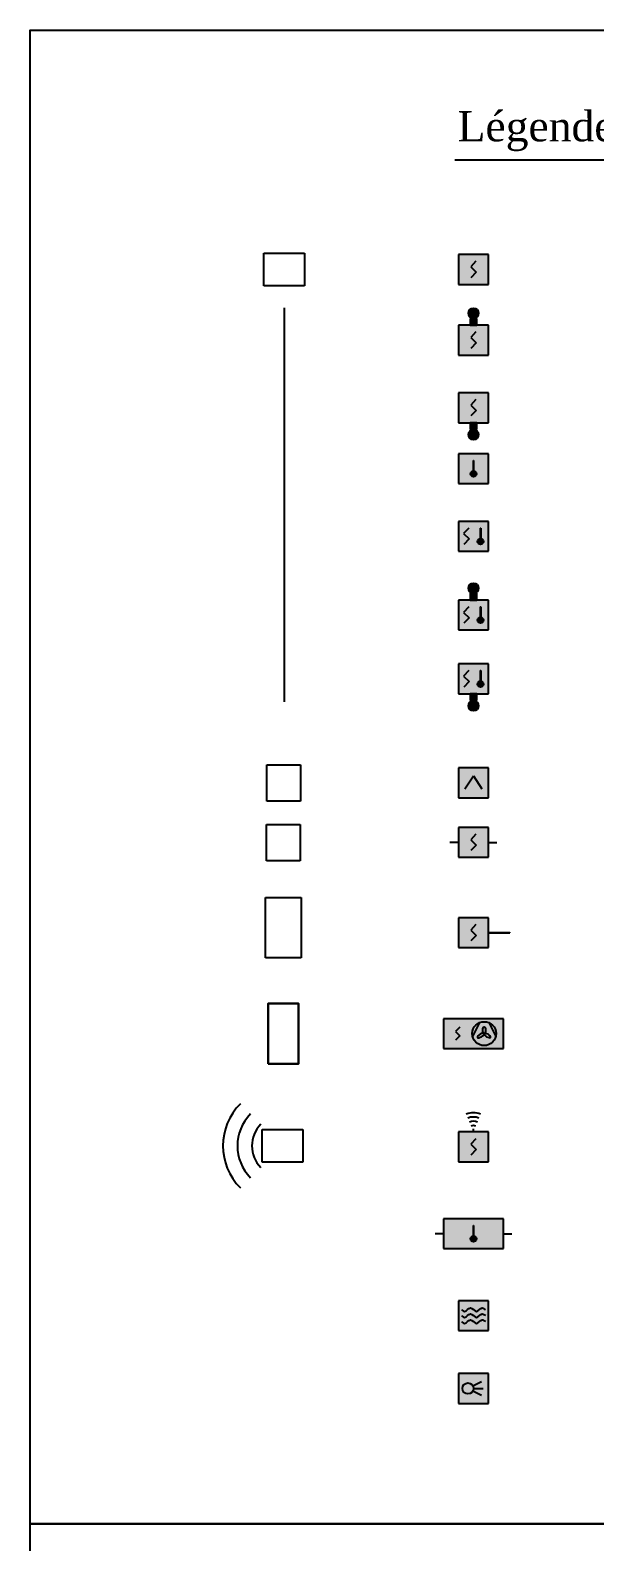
# Model space of a CAD drawing. Header units: centimetres. Extents: x -277 to 25900, y -463 to 5243.
# Drawn here: x 0 to 935, y 1606 to 4109 of the extents above; entities that cross this region are included whole.
import ezdxf
from ezdxf.enums import TextEntityAlignment as Align

# ---------------------------------------------------------------- set-up
doc = ezdxf.new("R2010")
doc.units = ezdxf.units.CM
doc.header["$LTSCALE"] = 10
doc.linetypes.add('DISCONTINU', pattern=[0.75, 0.5, -0.25])
doc.layers.add('SANS', color=231, linetype='Continuous', plot=False)
doc.layers.add('SIEMENS_255_255_255', color=7, linetype='Continuous', true_color=0xffffff)
for name, color, linetype in [('SIEMENS_DETECTION', 9, 'Continuous'), ('SIEMENS_GROUPES_DETECTION', 7, 'Continuous'), ('SIEMENS_SYMBOLTEXTE', 7, 'Continuous'), ('SIEMENS_SYMBOLTEXTE_APPAREIL', 7, 'Continuous'), ('SIEMENS_SYMBOLTEXTE_ELEMENT', 7, 'Continuous'), ('SIEMENS_SYMBOLTEXTE_HARDWARE', 7, 'Continuous'), ('SIEMENS_SYMBOLTEXTE_LOGIQUE', 7, 'Continuous'), ('SIEMENS_TEXTES', 7, 'Continuous')]:
    doc.layers.add(name, color=color, linetype=linetype)
doc.styles.add('Arial', font='arial.ttf')
doc.styles.get("Standard").update_dxf_attribs({"font": 'romans.shx'})
picture_1 = doc.add_image_def('image1.jpg', size_in_pixel=(650, 520))
picture_2 = doc.add_image_def('image4.jpg', size_in_pixel=(590, 635))
picture_3 = doc.add_image_def('image5.jpg', size_in_pixel=(590, 635))
picture_4 = doc.add_image_def('image6.jpg', size_in_pixel=(400, 682))
picture_5 = doc.add_image_def('image7.jpg', size_in_pixel=(300, 600))

# ---------------------------------------------------------------- blocks, each defined once
blk = doc.blocks.new('*U169')
at = {"layer": 'SIEMENS_255_255_255'}
image = blk.add_image(picture_1, insert=(-33.6, -26.9), size_in_units=(67.3, 53.8), dxfattribs=at)
image.dxf.flags = 7
blk = doc.blocks.new('Siemens_Détecteur_Fumée')
h = blk.add_hatch(color=0)
h.dxf.hatch_style = 1
h.paths.add_polyline_path([(24.7, 24.7), (-24.7, 24.7), (-24.7, -24.7), (24.7, -24.7)])
at = {"color": 7, "linetype": 'Continuous'}
for p, q in [((24.7, 24.7), (-24.7, 24.7)), ((-24.7, 24.7), (-24.7, -24.7)), ((4.2, 13.6), (-4.6, 4.4)), ((-4.6, 4.4), (4.6, -4.4)), ((24.7, -24.7), (24.7, 24.7)), ((-24.7, -24.7), (24.7, -24.7)), ((4.6, -4.4), (-4.2, -13.6))]:
    blk.add_line(p, q, dxfattribs=at)
at = {"layer": 'SIEMENS_GROUPES_DETECTION', "style": 'Arial'}
blk.add_attdef('GROUP', text='', height=50, dxfattribs=at).set_placement((1.8, 68.6), align=Align.CENTER)
at = {"layer": 'SIEMENS_SYMBOLTEXTE', "style": 'Arial', "flags": 1}
for tag, p in [('PARAMETER', (-25, -126.6)), ('SERIAL_NUMBER', (-25, -152.9)), ('MARK_FLAG', (-25, -179.3)), ('ELEMENT_ID', (-25, -205.6)), ('OPTION_1', (-25, -231.9)), ('OPTION_2', (-25, -258.3))]:
    blk.add_attdef(tag, p, '', height=20, dxfattribs=at)
at = {"layer": 'SIEMENS_SYMBOLTEXTE_APPAREIL', "lineweight": 30, "flags": 106}
blk.add_attdef('DETECTOR_TYP', text='', height=20, dxfattribs=at).set_placement((0, -75), align=Align.TOP_CENTER)
at = {"layer": 'SIEMENS_SYMBOLTEXTE_ELEMENT', "style": 'Arial'}
blk.add_attdef('ELEMENT', text='', height=30, dxfattribs=at).set_placement((-35, 0), align=Align.MIDDLE_RIGHT)
at = {"layer": 'SIEMENS_SYMBOLTEXTE_HARDWARE', "lineweight": 30, "flags": 106}
blk.add_attdef('HARDWARE', text='', height=20, dxfattribs=at).set_placement((0, -40), align=Align.TOP_CENTER)
at = {"layer": 'SIEMENS_SYMBOLTEXTE_LOGIQUE', "style": 'Arial'}
blk.add_attdef('AREA', text='', height=12, dxfattribs=at).set_placement((35, 25), align=Align.TOP_LEFT)
blk.add_attdef('SECTION', text='', height=12, dxfattribs=at).set_placement((35, 0), align=Align.MIDDLE_LEFT)
blk.add_attdef('ZONE', (35, -25), '', height=12, dxfattribs=at)
blk = doc.blocks.new('Siemens_Détecteur_Fumée_Fx-Plancher')
h = blk.add_hatch(color=0)
h.dxf.hatch_style = 1
h.paths.add_polyline_path([(-8.5, 44.5, 1), (8.5, 44.5, 1)])
at = {"linetype": 'Continuous', "ltscale": 4}
blk.add_hatch(color=7, dxfattribs=at).paths.add_polyline_path([(-5.7, 24.7), (5.7, 24.7), (5.7, 36.1), (-5.7, 36.1)], flags=0)
h = blk.add_hatch(color=0)
h.dxf.hatch_style = 1
h.paths.add_polyline_path([(24.7, 24.7), (-24.7, 24.7), (-24.7, -24.7), (24.7, -24.7)])
at = {"color": 7, "linetype": 'Continuous', "ltscale": 4}
for p, q in [((5.7, 36.1), (-5.7, 36.1)), ((-5.7, 36.1), (-5.7, 24.7)), ((5.7, 24.7), (5.7, 36.1)), ((24.7, 24.7), (-24.7, 24.7)), ((-24.7, 24.7), (-24.7, -24.7)), ((-5.7, 24.7), (5.7, 24.7)), ((4.2, 13.6), (-4.6, 4.4)), ((-4.6, 4.4), (4.6, -4.4)), ((24.7, -24.7), (24.7, 24.7)), ((-24.7, -24.7), (24.7, -24.7)), ((4.6, -4.4), (-4.2, -13.6))]:
    blk.add_line(p, q, dxfattribs=at)
blk.add_circle((0, 44.5), 8.49, dxfattribs=at)
at = {"layer": 'SIEMENS_GROUPES_DETECTION', "style": 'Arial'}
blk.add_attdef('GROUP', text='', height=50, dxfattribs=at).set_placement((0, 141.6), align=Align.MIDDLE_CENTER)
at = {"layer": 'SIEMENS_SYMBOLTEXTE', "style": 'Arial', "flags": 1}
for tag, p in [('PARAMETER', (-25, -126.6)), ('SERIAL_NUMBER', (-25, -152.9)), ('MARK_FLAG', (-25, -179.3)), ('ELEMENT_ID', (-25, -205.6)), ('OPTION_1', (-25, -231.9)), ('OPTION_2', (-25, -258.3))]:
    blk.add_attdef(tag, p, '', height=20, dxfattribs=at)
at = {"layer": 'SIEMENS_SYMBOLTEXTE_APPAREIL', "lineweight": 30, "flags": 106}
blk.add_attdef('DETECTOR_TYP', text='', height=20, dxfattribs=at).set_placement((0, -75), align=Align.TOP_CENTER)
at = {"layer": 'SIEMENS_SYMBOLTEXTE_ELEMENT', "style": 'Arial'}
blk.add_attdef('ELEMENT', text='', height=30, dxfattribs=at).set_placement((-35, 0), align=Align.MIDDLE_RIGHT)
at = {"layer": 'SIEMENS_SYMBOLTEXTE_HARDWARE', "lineweight": 30, "flags": 106}
blk.add_attdef('HARDWARE', text='', height=20, dxfattribs=at).set_placement((0, -40), align=Align.TOP_CENTER)
at = {"layer": 'SIEMENS_SYMBOLTEXTE_LOGIQUE', "style": 'Arial'}
blk.add_attdef('AREA', text='', height=12, dxfattribs=at).set_placement((35, 25), align=Align.TOP_LEFT)
blk.add_attdef('SECTION', text='', height=12, dxfattribs=at).set_placement((35, 0), align=Align.MIDDLE_LEFT)
blk.add_attdef('ZONE', (35, -25), '', height=12, dxfattribs=at)
blk = doc.blocks.new('Siemens_Détecteur_Chaleur')
h = blk.add_hatch(color=0)
h.dxf.hatch_style = 1
h.paths.add_polyline_path([(24.7, 24.7), (-24.7, 24.7), (-24.7, -24.7), (24.7, -24.7)])
at = {"linetype": 'Continuous'}
h = blk.add_hatch(color=7, dxfattribs=at)
h.dxf.hatch_style = 1
h.paths.add_polyline_path([(-0.3, -8.6), (0.3, -8.6), (0.3, 13.6), (-0.3, 13.6)])
at = {"linetype": 'Continuous', "ltscale": 4}
h = blk.add_hatch(color=7, dxfattribs=at)
edge = h.paths.add_edge_path()
edge.add_arc((0, -8.6), 4.95, 0, 360)
at = {"color": 7, "linetype": 'Continuous', "ltscale": 4}
for p, q in [((24.7, 24.7), (-24.7, 24.7)), ((-24.7, 24.7), (-24.7, -24.7)), ((24.7, -24.7), (24.7, 24.7)), ((-24.7, -24.7), (24.7, -24.7))]:
    blk.add_line(p, q, dxfattribs=at)
at = {"color": 7, "linetype": 'Continuous'}
for p, q in [((-0.3, 13.6), (-0.3, -8.6)), ((-0.3, 13.6), (0.3, 13.6)), ((0.3, 13.6), (0.3, -8.6)), ((-0.3, -8.6), (0.3, -8.6))]:
    blk.add_line(p, q, dxfattribs=at)
at = {"color": 7, "linetype": 'Continuous', "ltscale": 4}
blk.add_circle((0, -8.6), 4.95, dxfattribs=at)
at = {"layer": 'SIEMENS_GROUPES_DETECTION', "style": 'Arial'}
blk.add_attdef('GROUP', text='', height=50, dxfattribs=at).set_placement((1.8, 68.6), align=Align.CENTER)
at = {"layer": 'SIEMENS_SYMBOLTEXTE', "style": 'Arial', "flags": 1}
for tag, p in [('PARAMETER', (-25, -126.6)), ('SERIAL_NUMBER', (-25, -152.9)), ('MARK_FLAG', (-25, -179.3)), ('ELEMENT_ID', (-25, -205.6)), ('OPTION_1', (-25, -231.9)), ('OPTION_2', (-25, -258.3))]:
    blk.add_attdef(tag, p, '', height=20, dxfattribs=at)
at = {"layer": 'SIEMENS_SYMBOLTEXTE_APPAREIL', "lineweight": 30, "flags": 106}
blk.add_attdef('DETECTOR_TYP', text='', height=20, dxfattribs=at).set_placement((0, -75), align=Align.TOP_CENTER)
at = {"layer": 'SIEMENS_SYMBOLTEXTE_ELEMENT', "style": 'Arial'}
blk.add_attdef('ELEMENT', text='', height=30, dxfattribs=at).set_placement((-35, 0), align=Align.MIDDLE_RIGHT)
at = {"layer": 'SIEMENS_SYMBOLTEXTE_HARDWARE', "lineweight": 30, "flags": 106}
blk.add_attdef('HARDWARE', text='', height=20, dxfattribs=at).set_placement((0, -40), align=Align.TOP_CENTER)
at = {"layer": 'SIEMENS_SYMBOLTEXTE_LOGIQUE', "style": 'Arial'}
blk.add_attdef('AREA', text='', height=12, dxfattribs=at).set_placement((35, 25), align=Align.TOP_LEFT)
blk.add_attdef('SECTION', text='', height=12, dxfattribs=at).set_placement((35, 0), align=Align.MIDDLE_LEFT)
blk.add_attdef('ZONE', (35, -25), '', height=12, dxfattribs=at)
blk = doc.blocks.new('Siemens_Détecteur_Multicritère')
h = blk.add_hatch(color=0)
h.dxf.hatch_style = 1
h.paths.add_polyline_path([(24.7, 24.7), (-24.7, 24.7), (-24.7, -24.7), (24.7, -24.7)])
at = {"linetype": 'Continuous'}
h = blk.add_hatch(color=7, dxfattribs=at)
h.dxf.hatch_style = 1
h.paths.add_polyline_path([(11.3, -8.6), (12, -8.6), (12, 13.6), (11.3, 13.6)])
at = {"linetype": 'Continuous', "ltscale": 4}
h = blk.add_hatch(color=7, dxfattribs=at)
edge = h.paths.add_edge_path()
edge.add_arc((11.7, -8.6), 4.95, 0, 360)
at = {"color": 7, "linetype": 'Continuous', "ltscale": 4}
for p, q in [((24.7, 24.7), (-24.7, 24.7)), ((-24.7, 24.7), (-24.7, -24.7)), ((-7.5, 13.6), (-16.3, 4.4)), ((-16.3, 4.4), (-7.1, -4.4)), ((24.7, -24.7), (24.7, 24.7)), ((-24.7, -24.7), (24.7, -24.7)), ((-7.1, -4.4), (-15.8, -13.6))]:
    blk.add_line(p, q, dxfattribs=at)
at = {"color": 7, "linetype": 'Continuous'}
for p, q in [((11.3, 13.6), (11.3, -8.6)), ((11.3, 13.6), (12, 13.6)), ((12, 13.6), (12, -8.6)), ((11.3, -8.6), (12, -8.6))]:
    blk.add_line(p, q, dxfattribs=at)
at = {"color": 7, "linetype": 'Continuous', "ltscale": 4}
blk.add_circle((11.7, -8.6), 4.95, dxfattribs=at)
at = {"layer": 'SIEMENS_GROUPES_DETECTION', "style": 'Arial'}
blk.add_attdef('GROUP', text='', height=50, dxfattribs=at).set_placement((1.8, 68.6), align=Align.CENTER)
at = {"layer": 'SIEMENS_SYMBOLTEXTE', "style": 'Arial', "flags": 1}
for tag, p in [('PARAMETER', (-25, -126.6)), ('SERIAL_NUMBER', (-25, -152.9)), ('MARK_FLAG', (-25, -179.3)), ('ELEMENT_ID', (-25, -205.6)), ('OPTION_1', (-25, -231.9)), ('OPTION_2', (-25, -258.3))]:
    blk.add_attdef(tag, p, '', height=20, dxfattribs=at)
at = {"layer": 'SIEMENS_SYMBOLTEXTE_APPAREIL', "lineweight": 30, "flags": 106}
blk.add_attdef('DETECTOR_TYP', text='', height=20, dxfattribs=at).set_placement((0, -75), align=Align.TOP_CENTER)
at = {"layer": 'SIEMENS_SYMBOLTEXTE_ELEMENT', "style": 'Arial'}
blk.add_attdef('ELEMENT', text='', height=30, dxfattribs=at).set_placement((-35, 0), align=Align.MIDDLE_RIGHT)
at = {"layer": 'SIEMENS_SYMBOLTEXTE_HARDWARE', "lineweight": 30, "flags": 106}
blk.add_attdef('HARDWARE', text='', height=20, dxfattribs=at).set_placement((0, -40), align=Align.TOP_CENTER)
at = {"layer": 'SIEMENS_SYMBOLTEXTE_LOGIQUE', "style": 'Arial'}
blk.add_attdef('AREA', text='', height=12, dxfattribs=at).set_placement((35, 25), align=Align.TOP_LEFT)
blk.add_attdef('SECTION', text='', height=12, dxfattribs=at).set_placement((35, 0), align=Align.MIDDLE_LEFT)
blk.add_attdef('ZONE', (35, -25), '', height=12, dxfattribs=at)
blk = doc.blocks.new('Siemens_Détecteur_Multicritère_Fx-Plancher')
h = blk.add_hatch(color=0)
h.dxf.hatch_style = 1
h.paths.add_polyline_path([(-8.5, 44.5, 1), (8.5, 44.5, 1)])
at = {"linetype": 'Continuous', "ltscale": 4}
blk.add_hatch(color=7, dxfattribs=at).paths.add_polyline_path([(-5.7, 24.7), (5.7, 24.7), (5.7, 36.1), (-5.7, 36.1)], flags=0)
h = blk.add_hatch(color=0)
h.dxf.hatch_style = 1
h.paths.add_polyline_path([(24.7, 24.7), (-24.7, 24.7), (-24.7, -24.7), (24.7, -24.7)])
at = {"linetype": 'Continuous'}
h = blk.add_hatch(color=7, dxfattribs=at)
h.dxf.hatch_style = 1
h.paths.add_polyline_path([(11.3, -8.6), (12, -8.6), (12, 13.6), (11.3, 13.6)])
at = {"linetype": 'Continuous', "ltscale": 4}
h = blk.add_hatch(color=7, dxfattribs=at)
edge = h.paths.add_edge_path()
edge.add_arc((11.7, -8.6), 4.95, 0, 360)
at = {"color": 7, "linetype": 'Continuous', "ltscale": 4}
for p, q in [((5.7, 36.1), (-5.7, 36.1)), ((-5.7, 36.1), (-5.7, 24.7)), ((5.7, 24.7), (5.7, 36.1)), ((24.7, 24.7), (-24.7, 24.7)), ((-24.7, 24.7), (-24.7, -24.7)), ((-7.5, 13.6), (-16.3, 4.4)), ((-16.3, 4.4), (-7.1, -4.4)), ((-5.7, 24.7), (5.7, 24.7)), ((24.7, -24.7), (24.7, 24.7)), ((-24.7, -24.7), (24.7, -24.7)), ((-7.1, -4.4), (-15.8, -13.6))]:
    blk.add_line(p, q, dxfattribs=at)
at = {"color": 7, "linetype": 'Continuous'}
for p, q in [((11.3, 13.6), (11.3, -8.6)), ((11.3, 13.6), (12, 13.6)), ((12, 13.6), (12, -8.6)), ((11.3, -8.6), (12, -8.6))]:
    blk.add_line(p, q, dxfattribs=at)
at = {"color": 7, "linetype": 'Continuous', "ltscale": 4}
for centre, radius in [((0, 44.5), 8.49), ((11.7, -8.6), 4.95)]:
    blk.add_circle(centre, radius, dxfattribs=at)
at = {"layer": 'SIEMENS_GROUPES_DETECTION', "style": 'Arial'}
blk.add_attdef('GROUP', text='', height=50, dxfattribs=at).set_placement((0, 141.6), align=Align.MIDDLE_CENTER)
at = {"layer": 'SIEMENS_SYMBOLTEXTE', "style": 'Arial', "flags": 1}
for tag, p in [('PARAMETER', (-25, -126.6)), ('SERIAL_NUMBER', (-25, -152.9)), ('MARK_FLAG', (-25, -179.3)), ('ELEMENT_ID', (-25, -205.6)), ('OPTION_1', (-25, -231.9)), ('OPTION_2', (-25, -258.3))]:
    blk.add_attdef(tag, p, '', height=20, dxfattribs=at)
at = {"layer": 'SIEMENS_SYMBOLTEXTE_APPAREIL', "lineweight": 30, "flags": 106}
blk.add_attdef('DETECTOR_TYP', text='', height=20, dxfattribs=at).set_placement((0, -75), align=Align.TOP_CENTER)
at = {"layer": 'SIEMENS_SYMBOLTEXTE_ELEMENT', "style": 'Arial'}
blk.add_attdef('ELEMENT', text='', height=30, dxfattribs=at).set_placement((-35, 0), align=Align.MIDDLE_RIGHT)
at = {"layer": 'SIEMENS_SYMBOLTEXTE_HARDWARE', "lineweight": 30, "flags": 106}
blk.add_attdef('HARDWARE', text='', height=20, dxfattribs=at).set_placement((0, -40), align=Align.TOP_CENTER)
at = {"layer": 'SIEMENS_SYMBOLTEXTE_LOGIQUE', "style": 'Arial'}
blk.add_attdef('AREA', text='', height=12, dxfattribs=at).set_placement((35, 25), align=Align.TOP_LEFT)
blk.add_attdef('SECTION', text='', height=12, dxfattribs=at).set_placement((35, 0), align=Align.MIDDLE_LEFT)
blk.add_attdef('ZONE', (35, -25), '', height=12, dxfattribs=at)
blk = doc.blocks.new('Siemens_Détecteur_Multicritère_Fx-Plafond')
h = blk.add_hatch(color=0)
h.dxf.hatch_style = 1
h.paths.add_polyline_path([(24.7, 24.7), (-24.7, 24.7), (-24.7, -24.7), (24.7, -24.7)])
at = {"linetype": 'Continuous'}
h = blk.add_hatch(color=7, dxfattribs=at)
h.dxf.hatch_style = 1
h.paths.add_polyline_path([(11.3, -8.6), (12, -8.6), (12, 13.6), (11.3, 13.6)])
at = {"linetype": 'Continuous', "ltscale": 4}
blk.add_hatch(color=7, dxfattribs=at).paths.add_polyline_path([(-5.7, -36.1), (5.7, -36.1), (5.7, -24.7), (-5.7, -24.7)], flags=0)
h = blk.add_hatch(color=7, dxfattribs=at)
edge = h.paths.add_edge_path()
edge.add_arc((11.7, -8.6), 4.95, 0, 360)
h = blk.add_hatch(color=0)
h.dxf.hatch_style = 1
h.paths.add_polyline_path([(-8.5, -44.5, 1), (8.5, -44.5, 1)])
at = {"color": 7, "linetype": 'Continuous', "ltscale": 4}
for p, q in [((24.7, 24.7), (-24.7, 24.7)), ((-24.7, 24.7), (-24.7, -24.7)), ((-7.5, 13.6), (-16.3, 4.4)), ((-16.3, 4.4), (-7.1, -4.4)), ((24.7, -24.7), (24.7, 24.7)), ((-24.7, -24.7), (24.7, -24.7)), ((-7.1, -4.4), (-15.8, -13.6)), ((5.7, -24.7), (-5.7, -24.7)), ((-5.7, -24.7), (-5.7, -36.1)), ((5.7, -36.1), (5.7, -24.7)), ((-5.7, -36.1), (5.7, -36.1))]:
    blk.add_line(p, q, dxfattribs=at)
at = {"color": 7, "linetype": 'Continuous'}
for p, q in [((11.3, 13.6), (11.3, -8.6)), ((11.3, 13.6), (12, 13.6)), ((12, 13.6), (12, -8.6)), ((11.3, -8.6), (12, -8.6))]:
    blk.add_line(p, q, dxfattribs=at)
at = {"color": 7, "linetype": 'Continuous', "ltscale": 4}
for centre, radius in [((11.7, -8.6), 4.95), ((0, -44.5), 8.49)]:
    blk.add_circle(centre, radius, dxfattribs=at)
at = {"layer": 'SIEMENS_GROUPES_DETECTION', "style": 'Arial'}
blk.add_attdef('GROUP', text='', height=50, dxfattribs=at).set_placement((-0.3, 108.2), align=Align.MIDDLE_CENTER)
at = {"layer": 'SIEMENS_SYMBOLTEXTE', "style": 'Arial', "flags": 1}
for tag, p in [('PARAMETER', (-25, -148.4)), ('SERIAL_NUMBER', (-25, -174.7)), ('MARK_FLAG', (-25, -201)), ('ELEMENT_ID', (-25, -227.4)), ('OPTION_1', (-25, -253.7)), ('OPTION_2', (-25, -280))]:
    blk.add_attdef(tag, p, '', height=20, dxfattribs=at)
at = {"layer": 'SIEMENS_SYMBOLTEXTE_APPAREIL', "lineweight": 30, "flags": 104}
blk.add_attdef('DETECTOR_TYP', text='', height=20, dxfattribs=at).set_placement((0, -96.8), align=Align.TOP_CENTER)
at = {"layer": 'SIEMENS_SYMBOLTEXTE_ELEMENT', "style": 'Arial'}
blk.add_attdef('ELEMENT', text='', height=30, dxfattribs=at).set_placement((-35, 0), align=Align.MIDDLE_RIGHT)
at = {"layer": 'SIEMENS_SYMBOLTEXTE_HARDWARE', "lineweight": 30, "flags": 104}
blk.add_attdef('HARDWARE', text='', height=20, dxfattribs=at).set_placement((0, -61.8), align=Align.TOP_CENTER)
at = {"layer": 'SIEMENS_SYMBOLTEXTE_LOGIQUE', "style": 'Arial'}
blk.add_attdef('AREA', text='', height=12, dxfattribs=at).set_placement((35, 25), align=Align.TOP_LEFT)
blk.add_attdef('SECTION', text='', height=12, dxfattribs=at).set_placement((35, 0), align=Align.MIDDLE_LEFT)
blk.add_attdef('ZONE', (35, -25), '', height=12, dxfattribs=at)
blk = doc.blocks.new('Siemens_Détecteur_Fumée_Fx-Plafond')
h = blk.add_hatch(color=0)
h.dxf.hatch_style = 1
h.paths.add_polyline_path([(24.7, 24.7), (-24.7, 24.7), (-24.7, -24.7), (24.7, -24.7)])
at = {"linetype": 'Continuous', "ltscale": 4}
blk.add_hatch(color=7, dxfattribs=at).paths.add_polyline_path([(-5.7, -36.1), (5.7, -36.1), (5.7, -24.7), (-5.7, -24.7)], flags=0)
h = blk.add_hatch(color=0)
h.dxf.hatch_style = 1
h.paths.add_polyline_path([(-8.5, -44.5, 1), (8.5, -44.5, 1)])
at = {"color": 7, "linetype": 'Continuous', "ltscale": 4}
for p, q in [((24.7, 24.7), (-24.7, 24.7)), ((-24.7, 24.7), (-24.7, -24.7)), ((4.2, 13.6), (-4.6, 4.4)), ((-4.6, 4.4), (4.6, -4.4)), ((24.7, -24.7), (24.7, 24.7)), ((-24.7, -24.7), (24.7, -24.7)), ((5.7, -24.7), (-5.7, -24.7)), ((-5.7, -24.7), (-5.7, -36.1)), ((4.6, -4.4), (-4.2, -13.6)), ((5.7, -36.1), (5.7, -24.7)), ((-5.7, -36.1), (5.7, -36.1))]:
    blk.add_line(p, q, dxfattribs=at)
blk.add_circle((0, -44.5), 8.49, dxfattribs=at)
at = {"layer": 'SIEMENS_GROUPES_DETECTION', "style": 'Arial'}
blk.add_attdef('GROUP', text='', height=50, dxfattribs=at).set_placement((-0.3, 108.2), align=Align.MIDDLE_CENTER)
at = {"layer": 'SIEMENS_SYMBOLTEXTE', "style": 'Arial', "flags": 1}
for tag, p in [('PARAMETER', (-25, -148.4)), ('SERIAL_NUMBER', (-25, -174.7)), ('MARK_FLAG', (-25, -201)), ('ELEMENT_ID', (-25, -227.4)), ('OPTION_1', (-25, -253.7)), ('OPTION_2', (-25, -280))]:
    blk.add_attdef(tag, p, '', height=20, dxfattribs=at)
at = {"layer": 'SIEMENS_SYMBOLTEXTE_APPAREIL', "lineweight": 30, "flags": 104}
blk.add_attdef('DETECTOR_TYP', text='', height=20, dxfattribs=at).set_placement((0, -96.8), align=Align.TOP_CENTER)
at = {"layer": 'SIEMENS_SYMBOLTEXTE_ELEMENT', "style": 'Arial'}
blk.add_attdef('ELEMENT', text='', height=30, dxfattribs=at).set_placement((-35, 0), align=Align.MIDDLE_RIGHT)
at = {"layer": 'SIEMENS_SYMBOLTEXTE_HARDWARE', "lineweight": 30, "flags": 104}
blk.add_attdef('HARDWARE', text='', height=20, dxfattribs=at).set_placement((0, -61.8), align=Align.TOP_CENTER)
at = {"layer": 'SIEMENS_SYMBOLTEXTE_LOGIQUE', "style": 'Arial'}
blk.add_attdef('AREA', text='', height=12, dxfattribs=at).set_placement((35, 25), align=Align.TOP_LEFT)
blk.add_attdef('SECTION', text='', height=12, dxfattribs=at).set_placement((35, 0), align=Align.MIDDLE_LEFT)
blk.add_attdef('ZONE', (35, -25), '', height=12, dxfattribs=at)
blk = doc.blocks.new('Siemens_Détecteur_Flamme')
h = blk.add_hatch(color=0)
h.dxf.hatch_style = 1
h.paths.add_polyline_path([(24.7, 24.7), (-24.7, 24.7), (-24.7, -24.7), (24.7, -24.7)])
at = {"color": 7, "linetype": 'Continuous', "ltscale": 4}
for p, q in [((24.7, 24.7), (-24.7, 24.7)), ((-24.7, 24.7), (-24.7, -24.7)), ((-14.1, -9.9), (0, 11.3)), ((0, 11.3), (14.1, -9.9)), ((24.7, -24.7), (24.7, 24.7)), ((-24.7, -24.7), (24.7, -24.7))]:
    blk.add_line(p, q, dxfattribs=at)
at = {"layer": 'SIEMENS_GROUPES_DETECTION', "style": 'Arial'}
blk.add_attdef('GROUP', text='', height=50, dxfattribs=at).set_placement((1.8, 68.6), align=Align.CENTER)
at = {"layer": 'SIEMENS_SYMBOLTEXTE', "style": 'Arial', "flags": 1}
for tag, p in [('PARAMETER', (-25, -126.6)), ('SERIAL_NUMBER', (-25, -152.9)), ('MARK_FLAG', (-25, -179.3)), ('ELEMENT_ID', (-25, -205.6)), ('OPTION_1', (-25, -231.9)), ('OPTION_2', (-25, -258.3))]:
    blk.add_attdef(tag, p, '', height=20, dxfattribs=at)
at = {"layer": 'SIEMENS_SYMBOLTEXTE_APPAREIL', "lineweight": 30, "flags": 106}
blk.add_attdef('DETECTOR_TYP', text='', height=20, dxfattribs=at).set_placement((0, -75), align=Align.TOP_CENTER)
at = {"layer": 'SIEMENS_SYMBOLTEXTE_ELEMENT', "style": 'Arial'}
blk.add_attdef('ELEMENT', text='', height=30, dxfattribs=at).set_placement((-35, 0), align=Align.MIDDLE_RIGHT)
at = {"layer": 'SIEMENS_SYMBOLTEXTE_HARDWARE', "lineweight": 30, "flags": 106}
blk.add_attdef('HARDWARE', text='', height=20, dxfattribs=at).set_placement((0, -40), align=Align.TOP_CENTER)
at = {"layer": 'SIEMENS_SYMBOLTEXTE_LOGIQUE', "style": 'Arial'}
blk.add_attdef('AREA', text='', height=12, dxfattribs=at).set_placement((35, 25), align=Align.TOP_LEFT)
blk.add_attdef('SECTION', text='', height=12, dxfattribs=at).set_placement((35, 0), align=Align.MIDDLE_LEFT)
blk.add_attdef('ZONE', (35, -25), '', height=12, dxfattribs=at)
blk = doc.blocks.new('Siemens_Détecteur_Linéaire_Fumée')
h = blk.add_hatch(color=0)
h.dxf.hatch_style = 1
h.paths.add_polyline_path([(24.7, 24.7), (-24.7, 24.7), (-24.7, -24.7), (24.7, -24.7)])
at = {"color": 7, "linetype": 'Continuous', "ltscale": 4}
for p, q in [((-24.7, 0), (-38.9, 0)), ((24.7, 24.7), (-24.7, 24.7)), ((-24.7, 24.7), (-24.7, -24.7)), ((4.2, 13.6), (-4.6, 4.4)), ((-4.6, 4.4), (4.6, -4.4)), ((24.7, -24.7), (24.7, 24.7)), ((24.7, 0), (38.9, 0)), ((-24.7, -24.7), (24.7, -24.7)), ((4.6, -4.4), (-4.2, -13.6))]:
    blk.add_line(p, q, dxfattribs=at)
at = {"layer": 'SIEMENS_GROUPES_DETECTION', "style": 'Arial'}
blk.add_attdef('GROUP', text='', height=50, dxfattribs=at).set_placement((1.8, 68.6), align=Align.CENTER)
at = {"layer": 'SIEMENS_SYMBOLTEXTE', "style": 'Arial', "flags": 1}
for tag, p in [('PARAMETER', (-25, -126.6)), ('SERIAL_NUMBER', (-25, -152.9)), ('MARK_FLAG', (-25, -179.3)), ('ELEMENT_ID', (-25, -205.6)), ('OPTION_1', (-25, -231.9)), ('OPTION_2', (-25, -258.3))]:
    blk.add_attdef(tag, p, '', height=20, dxfattribs=at)
at = {"layer": 'SIEMENS_SYMBOLTEXTE_APPAREIL', "lineweight": 30, "flags": 106}
blk.add_attdef('DETECTOR_TYP', text='', height=20, dxfattribs=at).set_placement((0, -75), align=Align.TOP_CENTER)
at = {"layer": 'SIEMENS_SYMBOLTEXTE_ELEMENT', "style": 'Arial'}
blk.add_attdef('ELEMENT', text='', height=30, dxfattribs=at).set_placement((-35, 0), align=Align.MIDDLE_RIGHT)
at = {"layer": 'SIEMENS_SYMBOLTEXTE_HARDWARE', "lineweight": 30, "flags": 106}
blk.add_attdef('HARDWARE', text='', height=20, dxfattribs=at).set_placement((0, -40), align=Align.TOP_CENTER)
at = {"layer": 'SIEMENS_SYMBOLTEXTE_LOGIQUE', "style": 'Arial'}
blk.add_attdef('AREA', text='', height=12, dxfattribs=at).set_placement((41.6, 25), align=Align.TOP_LEFT)
blk.add_attdef('SECTION', text='', height=12, dxfattribs=at).set_placement((41.6, 0), align=Align.MIDDLE_LEFT)
blk.add_attdef('ZONE', (41.6, -25), '', height=12, dxfattribs=at)
blk = doc.blocks.new("Siemens_Détection_Prélèvement d'air")
h = blk.add_hatch(color=0)
h.dxf.hatch_style = 1
h.paths.add_polyline_path([(24.7, 24.7), (-24.7, 24.7), (-24.7, -24.7), (24.7, -24.7)])
at = {"linetype": 'Continuous'}
h = blk.add_hatch(color=7, dxfattribs=at)
h.dxf.hatch_style = 1
h.paths.add_polyline_path([(24.7, 0.3), (24.7, -0.3), (60.1, -0.3), (60.1, 0.3)])
at = {"color": 7, "linetype": 'Continuous', "ltscale": 4}
for p, q in [((24.7, 24.7), (-24.7, 24.7)), ((-24.7, 24.7), (-24.7, -24.7)), ((4.2, 13.6), (-4.6, 4.4)), ((-4.6, 4.4), (4.6, -4.4)), ((24.7, -24.7), (24.7, 24.7)), ((24.7, 0.3), (60.1, 0.3)), ((-24.7, -24.7), (24.7, -24.7)), ((4.6, -4.4), (-4.2, -13.6)), ((24.7, -0.3), (60.1, -0.3))]:
    blk.add_line(p, q, dxfattribs=at)
at = {"color": 7, "linetype": 'Continuous'}
blk.add_line((60.1, 0.3), (60.1, -0.3), dxfattribs=at)
at = {"layer": 'SIEMENS_GROUPES_DETECTION', "style": 'Arial'}
blk.add_attdef('GROUP', text='', height=50, dxfattribs=at).set_placement((1.8, 68.6), align=Align.CENTER)
at = {"layer": 'SIEMENS_SYMBOLTEXTE', "style": 'Arial', "flags": 1}
for tag, p in [('PARAMETER', (-25, -126.6)), ('SERIAL_NUMBER', (-25, -152.9)), ('MARK_FLAG', (-25, -179.3)), ('ELEMENT_ID', (-25, -205.6)), ('OPTION_1', (-25, -231.9)), ('OPTION_2', (-25, -258.3))]:
    blk.add_attdef(tag, p, '', height=20, dxfattribs=at)
at = {"layer": 'SIEMENS_SYMBOLTEXTE_APPAREIL', "lineweight": 30, "flags": 106}
blk.add_attdef('DETECTOR_TYP', text='', height=20, dxfattribs=at).set_placement((0, -75), align=Align.TOP_CENTER)
at = {"layer": 'SIEMENS_SYMBOLTEXTE_ELEMENT', "style": 'Arial'}
blk.add_attdef('ELEMENT', text='', height=30, dxfattribs=at).set_placement((-35, 0), align=Align.MIDDLE_RIGHT)
at = {"layer": 'SIEMENS_SYMBOLTEXTE_HARDWARE', "lineweight": 30, "flags": 106}
blk.add_attdef('HARDWARE', text='', height=20, dxfattribs=at).set_placement((0, -40), align=Align.TOP_CENTER)
at = {"layer": 'SIEMENS_SYMBOLTEXTE_LOGIQUE', "style": 'Arial'}
blk.add_attdef('AREA', text='', height=12, dxfattribs=at).set_placement((66.5, 25), align=Align.TOP_LEFT)
blk.add_attdef('SECTION', text='', height=12, dxfattribs=at).set_placement((66.5, 0), align=Align.MIDDLE_LEFT)
blk.add_attdef('ZONE', (66.5, -25), '', height=12, dxfattribs=at)
blk = doc.blocks.new('Siemens_Détecteur_fumée_par_aspiration')
h = blk.add_hatch(color=0)
h.dxf.hatch_style = 1
h.paths.add_polyline_path([(49.5, 24.7), (-49.5, 24.7), (-49.5, -24.7), (49.5, -24.7)])
at = {"color": 7, "linetype": 'Continuous', "ltscale": 4}
for p, q in [((49.5, 24.7), (-49.5, 24.7)), ((-49.5, 24.7), (-49.5, -24.7)), ((-22.8, 10.9), (-29.9, 3.5)), ((-29.9, 3.5), (-22.5, -3.5)), ((9.8, 18.2), (-1.6, -4.6)), ((25.6, 18.2), (36.9, -4.6)), ((49.5, -24.7), (49.5, 24.7)), ((-49.5, -24.7), (49.5, -24.7)), ((-22.5, -3.5), (-29.5, -10.9))]:
    blk.add_line(p, q, dxfattribs=at)
blk.add_circle((17.7, 0), 19.8, dxfattribs=at)
for centre, major_axis, ratio in [((12.2, -3.1), (-5.45, -3.14), 0.359895), ((17.7, 5.7), (0, -5.71), 0.396), ((23, -3.1), (5.36, -3.09), 0.365822)]:
    blk.add_ellipse(centre, major_axis=major_axis, ratio=ratio, start_param=-4.712389, end_param=1.570796, dxfattribs=at)
at = {"layer": 'SIEMENS_GROUPES_DETECTION', "style": 'Arial'}
blk.add_attdef('GROUP', text='', height=50, dxfattribs=at).set_placement((1.8, 68.6), align=Align.CENTER)
at = {"layer": 'SIEMENS_SYMBOLTEXTE', "style": 'Arial', "flags": 1}
for tag, p in [('PARAMETER', (-25, -126.6)), ('SERIAL_NUMBER', (-25, -152.9)), ('MARK_FLAG', (-25, -179.3)), ('ELEMENT_ID', (-25, -205.6)), ('OPTION_1', (-25, -231.9)), ('OPTION_2', (-25, -258.3))]:
    blk.add_attdef(tag, p, '', height=20, dxfattribs=at)
at = {"layer": 'SIEMENS_SYMBOLTEXTE_APPAREIL', "lineweight": 30, "flags": 106}
blk.add_attdef('DETECTOR_TYP', text='', height=20, dxfattribs=at).set_placement((0, -75), align=Align.TOP_CENTER)
at = {"layer": 'SIEMENS_SYMBOLTEXTE_ELEMENT', "style": 'Arial'}
blk.add_attdef('ELEMENT', text='', height=30, dxfattribs=at).set_placement((-60.8, 0), align=Align.MIDDLE_RIGHT)
at = {"layer": 'SIEMENS_SYMBOLTEXTE_HARDWARE', "lineweight": 30, "flags": 106}
blk.add_attdef('HARDWARE', text='', height=20, dxfattribs=at).set_placement((0, -40), align=Align.TOP_CENTER)
at = {"layer": 'SIEMENS_SYMBOLTEXTE_LOGIQUE', "style": 'Arial'}
blk.add_attdef('AREA', text='', height=12, dxfattribs=at).set_placement((65.4, 25), align=Align.TOP_LEFT)
blk.add_attdef('SECTION', text='', height=12, dxfattribs=at).set_placement((65.4, 0), align=Align.MIDDLE_LEFT)
blk.add_attdef('ZONE', (65.4, -25), '', height=12, dxfattribs=at)
blk = doc.blocks.new('*U58')
at = {"layer": 'SIEMENS_255_255_255'}
image = blk.add_image(picture_2, insert=(-28.5, -30.5), size_in_units=(55.8, 60), dxfattribs=at)
image.dxf.flags = 7
blk = doc.blocks.new('*U60')
at = {"layer": 'SIEMENS_255_255_255'}
image = blk.add_image(picture_3, insert=(-28.5, -30.5), size_in_units=(55.8, 60), dxfattribs=at)
image.dxf.flags = 7
blk = doc.blocks.new('*U62')
at = {"layer": 'SIEMENS_255_255_255'}
image = blk.add_image(picture_4, insert=(-29.3, -75), size_in_units=(58.7, 100), dxfattribs=at)
image.dxf.flags = 7
blk = doc.blocks.new('*U64')
at = {"color": 7}
blk.add_lwpolyline([(-25, -50), (25, -50), (25, 50), (-25, 50)], close=True, dxfattribs=at)
image = blk.add_image(picture_5, insert=(-25, -50), size_in_units=(50, 100))
image.dxf.flags = 7
blk = doc.blocks.new('Siemens_Détecteur_Fumée_avec_composants-radio')
h = blk.add_hatch(color=0)
h.dxf.hatch_style = 1
h.paths.add_polyline_path([(24.7, 24.7), (-24.7, 24.7), (-24.7, -24.7), (24.7, -24.7)])
at = {"color": 7, "linetype": 'Continuous'}
for p, q in [((24.7, 24.7), (-24.7, 24.7)), ((-24.7, 24.7), (-24.7, -24.7)), ((4.2, 13.6), (-4.6, 4.4)), ((-4.6, 4.4), (4.6, -4.4)), ((24.7, -24.7), (24.7, 24.7)), ((-24.7, -24.7), (24.7, -24.7)), ((4.6, -4.4), (-4.2, -13.6))]:
    blk.add_line(p, q, dxfattribs=at)
at = {"color": 7, "linetype": 'Continuous', "ltscale": 4}
for radius in [31.8, 24.7, 17.7, 10.6, 3.54]:
    blk.add_arc((0, 24.7), radius, 68.1986, 111.8014, dxfattribs=at)
at = {"layer": 'SIEMENS_GROUPES_DETECTION', "style": 'Arial'}
blk.add_attdef('GROUP', text='', height=50, dxfattribs=at).set_placement((1.8, 78.3), align=Align.CENTER)
at = {"layer": 'SIEMENS_SYMBOLTEXTE', "style": 'Arial', "flags": 1}
for tag, p in [('PARAMETER', (-25, -126.6)), ('SERIAL_NUMBER', (-25, -152.9)), ('MARK_FLAG', (-25, -179.3)), ('ELEMENT_ID', (-25, -205.6)), ('OPTION_1', (-25, -231.9)), ('OPTION_2', (-25, -258.3))]:
    blk.add_attdef(tag, p, '', height=20, dxfattribs=at)
at = {"layer": 'SIEMENS_SYMBOLTEXTE_APPAREIL', "lineweight": 30, "flags": 106}
blk.add_attdef('DETECTOR_TYP', text='', height=20, dxfattribs=at).set_placement((0, -75), align=Align.TOP_CENTER)
at = {"layer": 'SIEMENS_SYMBOLTEXTE_ELEMENT', "style": 'Arial'}
blk.add_attdef('ELEMENT', text='', height=30, dxfattribs=at).set_placement((-35, 0), align=Align.MIDDLE_RIGHT)
at = {"layer": 'SIEMENS_SYMBOLTEXTE_HARDWARE', "lineweight": 30, "flags": 106}
blk.add_attdef('HARDWARE', text='', height=20, dxfattribs=at).set_placement((0, -40), align=Align.TOP_CENTER)
at = {"layer": 'SIEMENS_SYMBOLTEXTE_LOGIQUE', "style": 'Arial'}
blk.add_attdef('AREA', text='', height=12, dxfattribs=at).set_placement((35, 25), align=Align.TOP_LEFT)
blk.add_attdef('SECTION', text='', height=12, dxfattribs=at).set_placement((35, 0), align=Align.MIDDLE_LEFT)
blk.add_attdef('ZONE', (35, -25), '', height=12, dxfattribs=at)
blk = doc.blocks.new('Siemens_Détecteur_Linéaire_Chaleur')
h = blk.add_hatch(color=0)
h.dxf.hatch_style = 1
h.paths.add_polyline_path([(49.5, 24.7), (-49.5, 24.7), (-49.5, -24.7), (49.5, -24.7)])
at = {"linetype": 'Continuous'}
h = blk.add_hatch(color=7, dxfattribs=at)
h.dxf.hatch_style = 1
h.paths.add_polyline_path([(-0.3, -8.6), (0.3, -8.6), (0.3, 13.6), (-0.3, 13.6)])
at = {"linetype": 'Continuous', "ltscale": 4}
h = blk.add_hatch(color=7, dxfattribs=at)
edge = h.paths.add_edge_path()
edge.add_arc((0, -8.6), 4.95, 0, 360)
at = {"color": 7, "linetype": 'Continuous', "ltscale": 4}
for p, q in [((-49.5, 0), (-63.6, 0)), ((49.5, 24.7), (-49.5, 24.7)), ((-49.5, 24.7), (-49.5, -24.7)), ((49.5, -24.7), (49.5, 24.7)), ((49.5, 0), (63.6, 0)), ((-49.5, -24.7), (49.5, -24.7))]:
    blk.add_line(p, q, dxfattribs=at)
at = {"color": 7, "linetype": 'Continuous'}
for p, q in [((-0.3, 13.6), (-0.3, -8.6)), ((-0.3, 13.6), (0.3, 13.6)), ((0.3, 13.6), (0.3, -8.6)), ((-0.3, -8.6), (0.3, -8.6))]:
    blk.add_line(p, q, dxfattribs=at)
at = {"color": 7, "linetype": 'Continuous', "ltscale": 4}
blk.add_circle((0, -8.6), 4.95, dxfattribs=at)
at = {"layer": 'SIEMENS_GROUPES_DETECTION', "style": 'Arial'}
blk.add_attdef('GROUP', text='', height=50, dxfattribs=at).set_placement((1.8, 68.6), align=Align.CENTER)
at = {"layer": 'SIEMENS_SYMBOLTEXTE', "style": 'Arial', "flags": 1}
for tag, p in [('PARAMETER', (-25, -126.6)), ('SERIAL_NUMBER', (-25, -152.9)), ('MARK_FLAG', (-25, -179.3)), ('ELEMENT_ID', (-25, -205.6)), ('OPTION_1', (-25, -231.9)), ('OPTION_2', (-25, -258.3))]:
    blk.add_attdef(tag, p, '', height=20, dxfattribs=at)
at = {"layer": 'SIEMENS_SYMBOLTEXTE_APPAREIL', "lineweight": 30, "flags": 106}
blk.add_attdef('DETECTOR_TYP', text='', height=20, dxfattribs=at).set_placement((0, -75), align=Align.TOP_CENTER)
at = {"layer": 'SIEMENS_SYMBOLTEXTE_ELEMENT', "style": 'Arial'}
blk.add_attdef('ELEMENT', text='', height=30, dxfattribs=at).set_placement((-62.9, 0), align=Align.MIDDLE_RIGHT)
at = {"layer": 'SIEMENS_SYMBOLTEXTE_HARDWARE', "lineweight": 30, "flags": 106}
blk.add_attdef('HARDWARE', text='', height=20, dxfattribs=at).set_placement((0, -40), align=Align.TOP_CENTER)
at = {"layer": 'SIEMENS_SYMBOLTEXTE_LOGIQUE', "style": 'Arial'}
blk.add_attdef('AREA', text='', height=12, dxfattribs=at).set_placement((74.4, 25), align=Align.TOP_LEFT)
blk.add_attdef('SECTION', text='', height=12, dxfattribs=at).set_placement((74.4, 0), align=Align.MIDDLE_LEFT)
blk.add_attdef('ZONE', (74.4, -25), '', height=12, dxfattribs=at)
blk = doc.blocks.new('Siemens_Détecteur_Eau')
h = blk.add_hatch(color=0)
h.dxf.hatch_style = 1
h.paths.add_polyline_path([(24.7, 24.7), (-24.7, 24.7), (-24.7, -24.7), (24.7, -24.7)])
at = {"color": 7, "linetype": 'Continuous', "ltscale": 4}
for p, q in [((24.7, 24.7), (-24.7, 24.7)), ((-24.7, 24.7), (-24.7, -24.7)), ((24.7, -24.7), (24.7, 24.7)), ((-24.7, -24.7), (24.7, -24.7))]:
    blk.add_line(p, q, dxfattribs=at)
at = {"color": 7, "linetype": 'Continuous'}
for points in [[(-19.8, 9.9), (-14.7, 7), (-5.1, 12.8), (5.1, 7), (14.7, 12.8), (19.8, 9.9)], [(-19.8, 0), (-14.7, -2.9), (-5.1, 2.9), (5.1, -2.9), (14.7, 2.9), (19.8, 0)], [(-19.8, -9.9), (-14.7, -12.8), (-5.1, -7), (5.1, -12.8), (14.7, -7), (19.8, -9.9)]]:
    blk.add_spline(points, degree=3, dxfattribs=at)
at = {"layer": 'SIEMENS_GROUPES_DETECTION', "style": 'Arial'}
blk.add_attdef('GROUP', text='', height=30, dxfattribs=at).set_placement((0, 40), align=Align.CENTER)
at = {"layer": 'SIEMENS_SYMBOLTEXTE', "style": 'Arial'}
blk.add_attdef('TEXT1', text='', height=20, dxfattribs=at).set_placement((-35, 25), align=Align.TOP_RIGHT)
blk.add_attdef('TEXT2', text='', height=20, dxfattribs=at).set_placement((-35, -25), align=Align.RIGHT)
at = {"layer": 'SIEMENS_SYMBOLTEXTE', "style": 'Arial', "flags": 1}
for tag, p in [('ELEMENT', (-25, -126.6)), ('PARAMETER', (-25, -152.9)), ('SERIAL_NUMBER', (-25, -179.3)), ('MARK_FLAG', (-25, -205.6)), ('ELEMENT_ID', (-25, -231.9)), ('OPTION_1', (-25, -258.3)), ('OPTION_2', (-25, -284.6))]:
    blk.add_attdef(tag, p, '', height=20, dxfattribs=at)
at = {"layer": 'SIEMENS_SYMBOLTEXTE_APPAREIL', "lineweight": 30, "flags": 106}
blk.add_attdef('DETECTOR_TYP', text='', height=20, dxfattribs=at).set_placement((0, -75), align=Align.TOP_CENTER)
at = {"layer": 'SIEMENS_SYMBOLTEXTE_HARDWARE', "lineweight": 30, "flags": 106}
blk.add_attdef('HARDWARE', text='', height=20, dxfattribs=at).set_placement((0, -40), align=Align.TOP_CENTER)
at = {"layer": 'SIEMENS_SYMBOLTEXTE_LOGIQUE', "style": 'Arial'}
blk.add_attdef('AREA', text='', height=12, dxfattribs=at).set_placement((35, 25), align=Align.TOP_LEFT)
blk.add_attdef('SECTION', text='', height=12, dxfattribs=at).set_placement((35, 0), align=Align.MIDDLE_LEFT)
blk.add_attdef('ZONE', (35, -25), '', height=12, dxfattribs=at)
blk = doc.blocks.new('Siemens_Détecteur_GAZ')
h = blk.add_hatch(color=0)
h.dxf.hatch_style = 1
h.paths.add_polyline_path([(24.7, 24.7), (-24.7, 24.7), (-24.7, -24.7), (24.7, -24.7)])
at = {"color": 7, "linetype": 'Continuous', "ltscale": 4}
for p, q in [((24.7, 24.7), (-24.7, 24.7)), ((-24.7, 24.7), (-24.7, -24.7)), ((-1, 4.1), (13.4, 11.3)), ((0, 0), (16.3, 0)), ((24.7, -24.7), (24.7, 24.7)), ((-24.7, -24.7), (24.7, -24.7)), ((-1, -4.1), (13.4, -11.3))]:
    blk.add_line(p, q, dxfattribs=at)
blk.add_circle((-9.2, 0), 9.19, dxfattribs=at)
at = {"layer": 'SIEMENS_GROUPES_DETECTION', "style": 'Arial'}
blk.add_attdef('GROUP', text='', height=50, dxfattribs=at).set_placement((1.8, 68.6), align=Align.CENTER)
at = {"layer": 'SIEMENS_SYMBOLTEXTE', "style": 'Arial', "flags": 1}
for tag, p in [('PARAMETER', (-25, -126.6)), ('SERIAL_NUMBER', (-25, -152.9)), ('MARK_FLAG', (-25, -179.3)), ('ELEMENT_ID', (-25, -205.6)), ('OPTION_1', (-25, -231.9)), ('OPTION_2', (-25, -258.3))]:
    blk.add_attdef(tag, p, '', height=20, dxfattribs=at)
at = {"layer": 'SIEMENS_SYMBOLTEXTE_APPAREIL', "lineweight": 30, "flags": 106}
blk.add_attdef('DETECTOR_TYP', text='', height=20, dxfattribs=at).set_placement((0, -75), align=Align.TOP_CENTER)
at = {"layer": 'SIEMENS_SYMBOLTEXTE_ELEMENT', "style": 'Arial'}
blk.add_attdef('ELEMENT', text='', height=30, dxfattribs=at).set_placement((-35, 0), align=Align.MIDDLE_RIGHT)
at = {"layer": 'SIEMENS_SYMBOLTEXTE_HARDWARE', "lineweight": 30, "flags": 106}
blk.add_attdef('HARDWARE', text='', height=20, dxfattribs=at).set_placement((0, -40), align=Align.TOP_CENTER)
at = {"layer": 'SIEMENS_SYMBOLTEXTE_LOGIQUE', "style": 'Arial'}
blk.add_attdef('AREA', text='', height=12, dxfattribs=at).set_placement((35, 25), align=Align.TOP_LEFT)
blk.add_attdef('SECTION', text='', height=12, dxfattribs=at).set_placement((35, 0), align=Align.MIDDLE_LEFT)
blk.add_attdef('ZONE', (35, -25), '', height=12, dxfattribs=at)
blk = doc.blocks.new('*U95')
at = {"color": 7}
for radius in [98.7, 74.7, 50.7]:
    blk.add_arc((0, 0), radius, 135, 225, dxfattribs=at)
at = {"layer": 'SIEMENS_255_255_255'}
image = blk.add_image(picture_1, insert=(-33.6, -26.9), size_in_units=(67.3, 53.8), dxfattribs=at)
image.dxf.flags = 7

msp = doc.modelspace()

# ---------------------------------------------------------------- linework, layer by layer
msp.add_line((5725, 1635.4), (550, 1635.4))
at = {"layer": 'SANS'}
for points in [[(0, 1635.4), (0, 4109.4), (2000, 4109.4), (2000, 1635.4)], [(0, 0), (0, 1635.4), (6000, 1635.4), (6000, 0)]]:
    msp.add_lwpolyline(points, close=True, dxfattribs=at)
at = {"layer": 'SIEMENS_TEXTES', "linetype": 'Continuous'}
msp.add_lwpolyline([(703.3, 3895), (1297, 3895)], dxfattribs=at)
at = {"layer": 'SIEMENS_TEXTES', "linetype": 'DISCONTINU', "ltscale": 1000}
msp.add_lwpolyline([(420.5, 3649.9), (420.5, 2997)], dxfattribs=at)

# ---------------------------------------------------------------- block references
at = {"layer": 'SIEMENS_DETECTION'}
for name, p in [('*U169', (420.5, 3713.1)), ('Siemens_Détecteur_Fumée', (734.4, 3713.1)), ('Siemens_Détecteur_Fumée_Fx-Plancher', (734.4, 3596.1)), ('Siemens_Détecteur_Fumée_Fx-Plafond', (734.4, 3484.1)), ('Siemens_Détecteur_Chaleur', (734.4, 3383.3)), ('Siemens_Détecteur_Multicritère', (734.4, 3271.3)), ('Siemens_Détecteur_Multicritère_Fx-Plancher', (734.4, 3140.8)), ('Siemens_Détecteur_Multicritère_Fx-Plafond', (734.4, 3035.1)), ('*U58', (420.5, 2863)), ('Siemens_Détecteur_Flamme', (734.4, 2863)), ('*U60', (419.9, 2764.2)), ('Siemens_Détecteur_Linéaire_Fumée', (734.4, 2764.2)), ('*U62', (419.3, 2648)), ("Siemens_Détection_Prélèvement d'air", (734.4, 2614.6)), ('*U64', (419.3, 2447.5)), ('Siemens_Détecteur_fumée_par_aspiration', (734.4, 2447.5)), ('*U95', (418, 2261.6)), ('Siemens_Détecteur_Fumée_avec_composants-radio', (734.4, 2259.9)), ('Siemens_Détecteur_Linéaire_Chaleur', (734.4, 2116.1)), ('Siemens_Détecteur_Eau', (734.4, 1980.4)), ('Siemens_Détecteur_GAZ', (734.4, 1859.8))]:
    msp.add_blockref(name, p, dxfattribs=at)

# ---------------------------------------------------------------- texts
at = {"layer": 'SIEMENS_TEXTES', "linetype": 'Continuous', "insert": (708.2, 3975.4), "char_height": 50, "attachment_point": 1}
msp.add_mtext_dynamic_manual_height_columns('{\\fTimes New Roman|b0|i0|c0|p18;Légende Détecteurs}', width=11757.962, gutter_width=12.5, heights=[0], dxfattribs=at)

doc.saveas('drawing.dxf')
